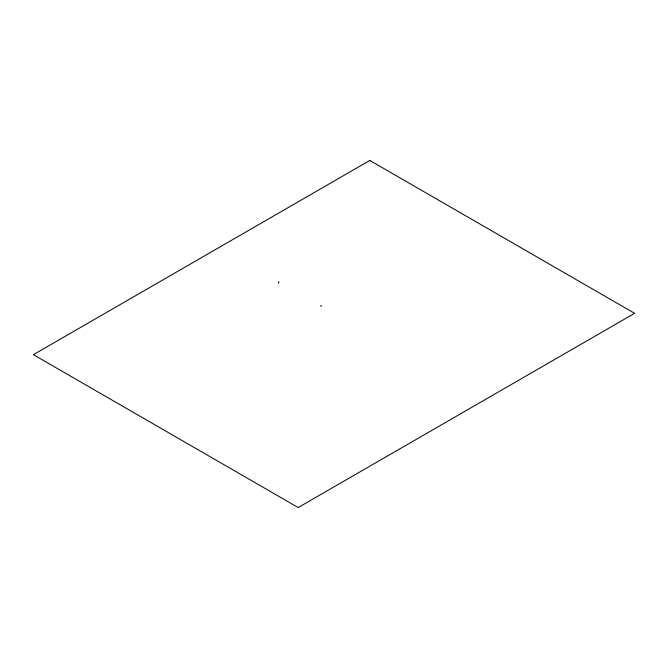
<?xml version="1.0" encoding="UTF-8"?>
<svg xmlns="http://www.w3.org/2000/svg" width="668" height="668" viewBox="0 0 668 668"><rect width="100%" height="100%" fill="white"/><g stroke="black" fill="none" stroke-linecap="round" stroke-linejoin="round"><path stroke-width="1" d="M321.692 305.677A2.555 1.47 0 0 1 320.389 306.078M278.848 281.696A2.555 1.47 0 0 1 278.189 283.115M369.813 160.454L33.4 354.675L298.187 507.546L634.6 313.325L369.813 160.454"/></g></svg>
